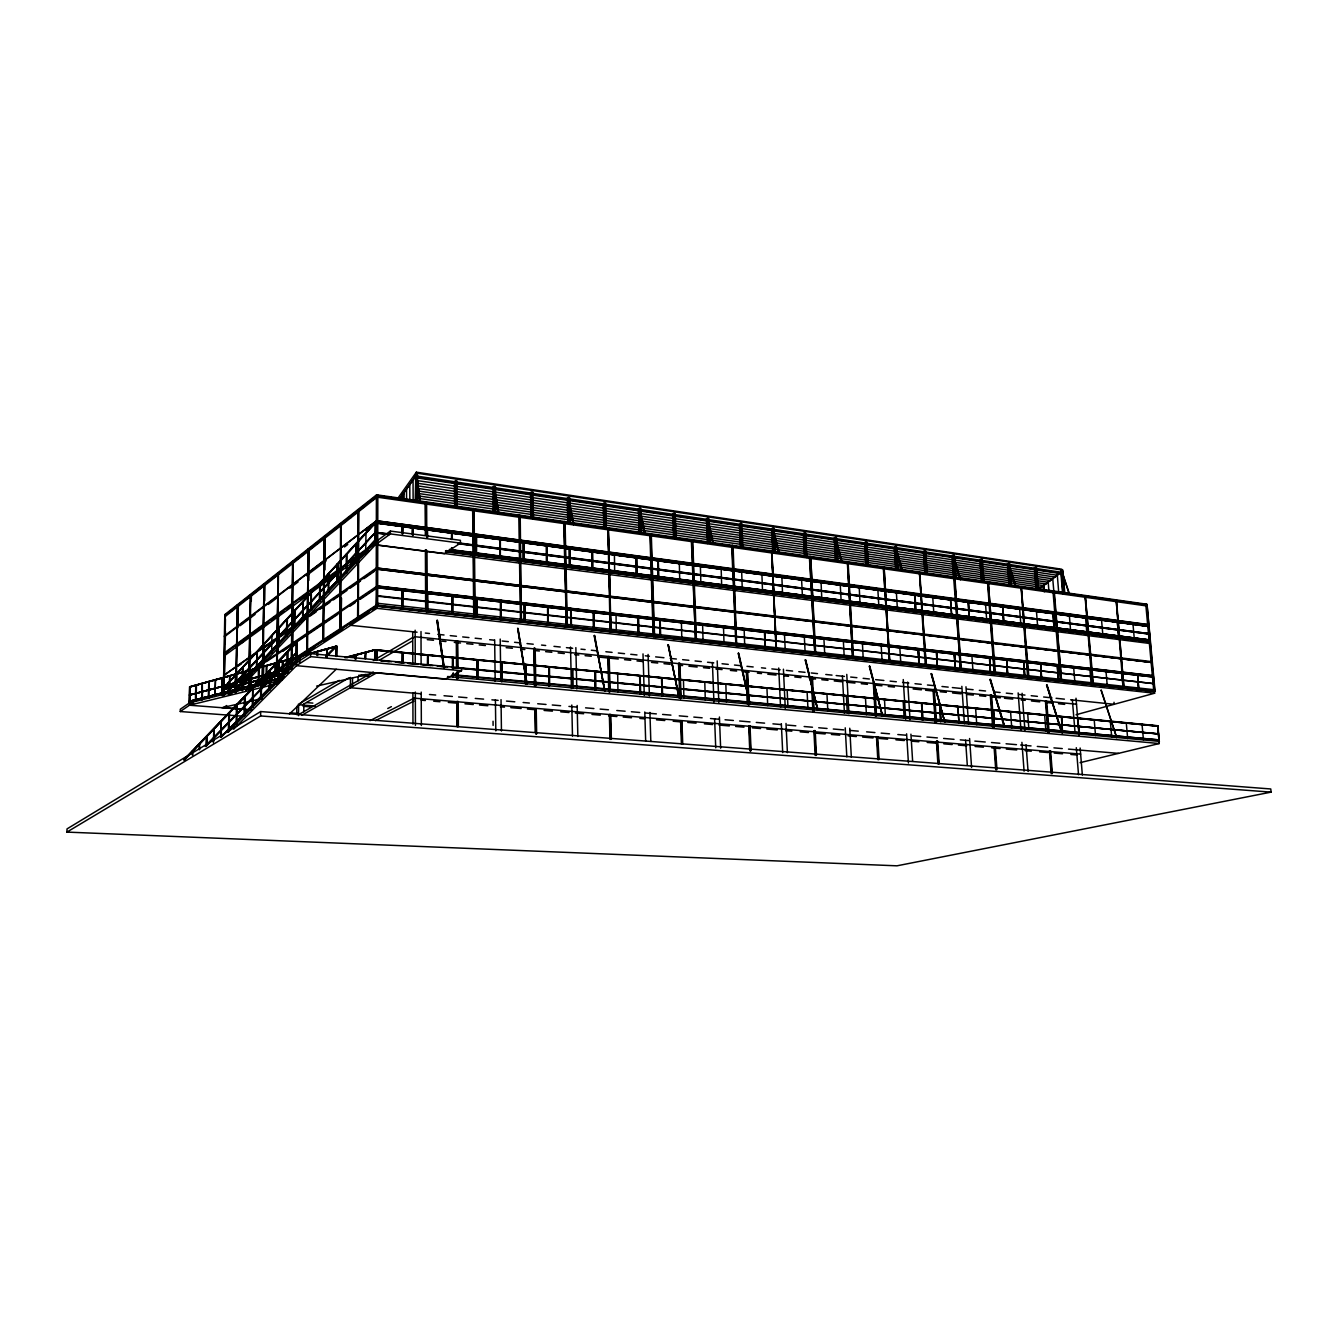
<?xml version="1.0" encoding="UTF-8"?>
<svg xmlns="http://www.w3.org/2000/svg" width="1338" height="1338" viewBox="0 0 1338 1338"><rect width="100%" height="100%" fill="white"/><g stroke="black" fill="none" stroke-linecap="round" stroke-linejoin="round"><path stroke-width="1.5" d="M390.378 531.069L375.309 542.091L375.309 544.884L390.378 533.912L390.378 531.069L460.406 540.318L460.439 543.111L444.383 553.698L375.309 544.884L237.528 691.127M365.374 658.614L365.625 652.61L365.608 658.48M365.692 552.644L365.976 533.494M374.657 660.035L374.924 650L374.908 659.902M374.891 542.141L375.075 522.623L222.041 689.655L288.857 672.629M375.276 660.102L375.526 650.067L375.51 659.952M375.493 540.301L375.761 522.857M1146.683 604.207L376.597 494.826L376.597 495.863L1146.766 605.027L1146.633 604.157L1145.796 604.625L1153.791 691.194L1154.778 691.11L376.195 605.763L376.396 495.512L1146.198 604.993L376.931 495.98L377.818 495.344L377.651 605.612L376.747 606.231L377.266 494.859L377.082 606.014L1154.694 691.412M376.413 658.229L376.948 649.95L1157.771 725.748L1159.243 743.527L1080.05 762.66M250.808 594.942L249.269 688.836L376.396 606.164L377.048 585.877L1153.139 675.64L1154.142 691.512L1155.029 691.077L1147.034 604.525L1154.61 693.218L1076.07 714.743M376.463 569.068L376.463 567.998L1152.068 662.527L376.463 569.068L310.215 615.196M376.513 542.776L376.513 541.723M376.614 540.435L377.165 522.807L1148.573 626.134L1149.543 641.822L445.822 551.708M225.219 636.905L224.366 636.821L376.547 520.817L1148.656 625.465L924.826 595.494M376.731 660.487L376.664 650.168L1157.989 725.965L1159.059 741.486M376.43 650.318L1157.805 726.166L376.948 649.95M255.441 686.929L376.915 608.338L377.099 495.428M377.015 660.253L376.747 650.603M377.433 606.265L377.433 605.211M377.467 587.683L377.467 586.629M377.5 569.185L377.5 568.132M377.567 521.987L377.567 520.95M377.617 496.013L377.617 494.976L224.784 615.48L225.654 615.564M352.479 686.678L352.53 678.333M355.122 659.032L355.373 655.035L355.356 658.898M355.54 562.746L355.841 543.813L356.36 562.662M355.757 562.596L355.841 543.813M355.724 659.099L355.958 655.102L355.958 658.965M356.125 562.83L356.426 543.88M358.684 617.922L357.664 617.822L358.099 509.945L359.487 509.778M357.664 617.822L358.467 509.644M358.032 680.908L358.049 676.744M358.367 617.755L358.785 509.862M364.772 658.564L365.625 652.61M341.524 598.136L340.956 629.445L339.969 629.345L340.605 523.727L341.959 523.559L340.605 523.727M339.969 629.345L340.973 523.426M340.655 629.261L341.29 523.643M346.208 572.697L346.308 554.116M350.372 685.123L350.355 687.732L421.136 693.786M350.673 622.755L350.656 625.331L417.055 632.205M350.957 563.85L350.974 561.324M351.175 517.522L351.192 515.849M350.405 685.775L350.456 677.446M324.95 569.854L325.218 536.755L324.248 536.622L323.043 640.35L324.03 640.434M326.974 656.975L327.258 648.93L327.208 656.824M328.161 591.914L328.295 573.718M328.73 591.981L329.081 573.634M335.855 656.389L336.156 646.237L336.089 656.239M336.49 656.44L336.775 646.304L336.708 656.306M337.076 582.415L337.41 563.867L337.878 582.331M337.293 582.264L337.41 563.867M337.661 582.482L337.996 563.95M233.665 729.21L296.451 665.672L310.583 656.64L310.617 653.63L1158.524 733.876L451.759 667.394M310.918 610.295L311.286 592.299L311.486 610.345M317.139 655.469L317.39 651.439L317.357 655.336M317.742 655.536L317.173 651.573M319.447 601.214L319.799 583.034L320.217 601.13M319.648 601.063L319.799 583.034M320.016 601.264L320.367 583.1M323.043 640.35L324.248 536.622M323.712 640.283L324.565 536.822M324.298 607.352L324.348 601.147M297.153 642.457L296.919 662.678L296.434 642.207L183.942 759.583M296.735 714.609L296.835 706.33M298.508 715.646L298.625 705.277M299.277 662.21L299.545 656.356L299.879 662.26M302.572 619.176L302.957 601.364L302.773 619.042M303.776 711.9L303.86 703.621M307.84 650.97L306.87 650.87L308.242 549.249L309.195 549.366L308.877 580.408M306.87 650.87L308.242 549.249M307.523 650.803L308.543 549.45M282.753 677.73L283.171 661.106L282.954 677.613M286.432 636.37L286.834 618.909M286.984 636.42L287.386 618.976M286.867 672.111L287.336 651.974L287.72 672.027L286.867 672.111L287.72 672.027M287.503 672.161L287.971 652.041M290.63 669.301L290.764 658.865M290.831 669.184L290.965 658.731M291.232 669.368L292.57 561.609L293.842 561.458L292.57 561.609M291.433 669.234L292.888 561.358M292.019 660.888L292.336 633.978M292.386 629.847L293.206 561.542M292.821 646.338L293.323 604.943M294.427 627.856L294.812 610.228L294.611 627.723M296.066 662.762L296.518 642.407L296.066 662.762L296.919 662.678M310.617 653.63L296.501 662.728L296.451 665.672L445.219 679.119L461.526 670.723L461.51 667.846M269.975 690.04L270.259 670.489M269.64 670.438L269.139 690.124M270.544 682.664L270.794 676.827L271.263 682.597M271.698 652.777L271.932 635.767M271.079 682.715L271.346 676.877M274.725 681.711L274.992 663.364M276.531 670.622L278.187 572.948L276.531 670.622L277.769 670.505L276.832 670.422M277.15 670.555L278.488 573.132M278.036 651.84L278.572 612.453M278.839 682.648L279.006 661.373L277.903 681.226L278.371 661.307L278.287 682.597M278.622 644.699L279.04 627.405L279.174 644.749M282.151 679.754L282.586 661.056L282.335 679.62M255.859 686.327L256.127 680.624L256.562 686.26M256.026 686.21L256.127 680.624M256.311 668.515L257.113 651.89M256.394 686.377L256.662 680.657M256.679 668.682L256.946 652.007M258.167 685.725L258.451 667.796M258.92 685.658L259.204 667.729M260.592 698.804L260.893 679.47M66.9 832.102L260.626 715.947L260.693 711.565L1270.765 788.968L1271.1 792.129L896.962 865.82L66.9 832.102L67.017 828.908L260.693 711.565M261.211 698.854L261.713 679.386M263.502 679.771L262.281 679.888L264.071 584.087L264.974 584.188L264.723 600.812M264.071 584.087L262.281 679.888M262.9 679.821L263.252 656.975M263.435 644.515L264.372 584.254M263.084 686.411L263.921 678.784L263.803 686.344M263.486 660.821L263.921 643.862L264.188 660.755M263.268 686.294L263.385 678.751M263.536 677.697L263.921 643.862M263.619 686.444L263.737 678.901M264.021 660.872L264.456 643.913M265.961 683.785L266.245 665.638M266.546 683.835L266.998 665.571M241.793 690.508L242.078 684.236L241.961 690.408M242.596 683.735L242.897 667.361M242.546 642.575L242.579 640.367M243.265 602.317L243.299 600.862M242.312 690.559L242.395 686.444M242.479 690.441L242.563 686.327M243.098 689.471L243.583 671.843L243.65 689.522M244.101 715.562L244.436 696.646M248.617 688.786L250.507 594.774L251.393 594.875L251.293 601.13M248.751 688.786L250.507 594.774M248.918 688.685L249.386 682.597M249.119 676.175L249.771 659.818M250.306 659.483L250.44 651.154M250.541 687.615L250.842 669.903M251.109 687.665L251.577 669.836M252.246 707.284L252.765 688.033L252.865 707.334M228.33 694.338L228.714 682.163L228.48 694.238M229.116 731.501L229.484 712.97M228.564 682.28L228.999 694.271L229.751 675.857L229.417 693M228.882 712.92L228.346 731.585M234.986 692.198L235.839 674.971M235.154 692.097L235.471 674.82M235.555 693.251L237.478 605.06L238.348 605.144L237.93 627.656M235.823 693.067L237.478 605.06M236.124 693.184L237.779 605.211M236.859 673.9L236.542 691.228L235.17 691.044M236.124 723.657L236.475 704.925M213.378 742.841L213.846 728.608L213.996 740.851M214.933 696.496L215.451 679.604L215.1 696.379M220.77 737.271L221.288 720.848L220.954 737.171M221.824 695.459L222.259 677.73L222.325 695.509M221.974 695.359L222.091 689.388L222.476 695.409M221.372 737.305L221.105 720.965M223.279 695.576L224.801 614.627L376.597 494.826M223.429 695.476L223.663 689.404M223.781 695.626L225.336 615.363M223.948 695.526L224.132 685.089M224.985 643.729L225.453 619.343M224.55 676.677L225.018 654.081L228.229 651.623M225.219 643.795L225.47 631.469M199.161 749.631L199.462 743.61L199.73 749.681M201.77 699.774L202.306 683.25L202.456 699.707M206.186 746.286L206.587 736.184L206.989 744.212M206.37 746.169L206.587 736.184M206.805 744.313L207.156 736.218M208.293 698.152L208.812 681.443L208.979 698.085M193.558 703.186L189.16 702.902L189.695 686.729L189.678 702.952L190.13 686.595L336.641 646.103L326.305 656.807L327.258 648.93M189.695 686.729L189.444 705.226L180.262 711.532L180.312 709.224L189.494 702.885L281.95 679.855M192.254 754.883L192.505 750.869L192.823 754.916M195.398 701.363L195.783 685.106M344.702 657.577L374.857 649.8L346.325 657.66M347.194 657.644L375.376 649.85L345.204 657.627M336.106 646.589L189.645 687.013L336.775 646.304M288.406 672.111L222.058 689.655L375.593 522.706L222.493 689.689L288.891 672.144M290.346 668.749L189.461 695.041L291.868 667.645M284.258 677.095L189.31 701.329L283.756 677.045M189.896 695.074L292.37 667.695M419.647 500.512L416.235 475.458L419.814 500.278M420.032 500.563L416.62 475.508L420.199 500.345M1063.71 593.771L1061.703 569.202L416.352 472.18L398.523 497.351M413.057 479.974L416.352 475.107L400.112 498.104L413.057 479.974L413.124 500.78M402.604 498.087L402.604 493.973L404.043 493.555L404.043 499.726M404.043 493.555L402.604 493.973M518.023 628.392L526.854 683.634M594.156 635.634L604.776 690.743M604.592 690.943L594.691 635.466M223.295 695.66L375.577 532.273L226.59 693.067M223.747 695.693L375.577 532.273M230.27 694.322L375.56 539.783L233.565 691.763M230.721 694.372L375.56 539.783M234.719 691.779L375.309 542.091M183.942 760.034L296.434 642.207M184.41 759.599L296.986 642.273L184.427 760.068M205.383 745.968L296.869 652.359L205.885 746.47M205.383 746.437L296.869 652.359M221.807 736.084L296.785 660.27L226.707 732.137M221.824 736.569L296.785 660.27M227.878 732.421L296.501 662.728M668.03 644.765L679.102 697.533M678.901 697.717L668.381 644.799M325.753 656.239L336.072 646.053M325.77 656.757L336.607 646.103L189.645 687.013M289.443 713.974L336.206 669.268M738.208 653.362L749.865 704.189L738.392 653.178M805.175 659.969L817.903 710.194M817.702 710.378L805.693 659.818M869.282 666.291L882.595 716.298L869.784 666.14M1062.155 571.928L1069.33 593.62M1059.596 573.45L1061.904 571.594L1039.191 588.887L1059.596 573.45L416.77 477.867M931.097 673.767L944.762 721.968L931.599 673.616M238.348 605.144L237.194 605.278M251.393 594.875L250.223 595.009M264.974 584.188L263.77 584.321M278.806 573.3L277.869 573.199M309.195 549.366L307.907 549.517M325.218 536.755L323.896 536.906M228.932 612.988L232.193 610.429M246.894 598.855L250.173 596.28M253.434 593.704L264.874 584.706M273.036 578.284L276.314 575.708M291.015 564.151L294.276 561.575M297.554 559L307.355 551.289M310.617 548.714L313.895 546.155M317.156 543.579L320.434 541.004M335.136 529.43L338.397 526.871M341.675 524.295L346.575 520.432M354.737 514.009L358.015 511.434M361.277 508.875L364.538 506.299M372.717 499.877L375.978 497.301M225.202 616.517L377.099 497.151L1146.549 605.93M1064.379 593.871L1062.656 570.088L416.938 473.184L415.75 474.104L415.917 501.332M415.198 501.884L415.834 474.689L417.59 474.957L417.69 501.583M417.088 475.023L415.616 475.207L415.633 481.346M990.003 679.52L1004.855 727.253L990.488 679.386M376.547 520.817L224.383 635.968L225.236 636.052M224.918 636.002L224.901 636.721M377.232 520.85L1148.522 624.595M376.898 521.971L1148.021 624.762M240.138 625.666L255.04 614.426M268.286 604.442L276.565 598.186M289.811 588.202L298.09 581.946M306.369 575.708L326.238 560.722M344.451 546.974L347.763 544.482M365.976 530.734L375.911 523.242M224.7 638.126L224.55 653.881M377.483 523.091L1148.79 626.351L1150.178 641.906L446.173 551.473M347.111 554.032L347.01 572.614M425.735 502.904L426.621 502.268L426.772 537.157M1046.517 685.039L1062.021 732.471L1047.002 684.905M1043.372 589.857L1043.64 585.358L1044.811 591.58M1044.326 585.459L1043.055 585.793M374.841 542.944L224.031 653.128L224.901 653.212M373.151 545.218L224.015 653.981L224.884 654.065M236.625 645.518L248.366 636.972M251.728 634.53L268.503 622.304M271.848 619.862L276.882 616.199M280.244 613.757L283.589 611.315M286.951 608.874L291.985 605.211M300.364 599.09L307.088 594.206M318.829 585.659L327.208 579.555M330.57 577.113L337.276 572.212M350.707 562.445L362.447 553.899M224.416 655.754L368.87 550.838M412.857 533.728L413.074 527.858L413.091 535.451M196.452 685.056L196.084 701.296M1116.661 737.472L1101.274 690.191M426.855 529.915L427.14 537.307M427.441 529.982L427.725 537.374M306.82 616.601L223.58 675.539L305.114 618.758M311.921 613.038L376.463 567.998M224.132 674.703L224.115 675.439M377.149 568.031L1151.951 661.658M376.814 569.152L1152.018 662.343L1151.382 661.624M238.047 666.157L241.459 663.799M265.259 647.241L272.066 642.508M277.167 638.962L285.663 633.041M295.865 625.95L299.277 623.592M309.479 616.484L316.27 611.75M319.682 609.392L329.884 602.301M333.279 599.926L346.893 590.476M350.288 588.101L360.491 581.01M363.886 578.652L374.105 571.543M473.184 509.627L474.053 508.992L475.174 616.333L474.271 616.935L473.167 508.791M249.102 672.412L223.279 689.823L224.165 689.906M252.531 670.087L376.43 586.512L426.488 592.249M259.405 666.357L223.262 690.692L224.148 690.776M266.295 661.725L376.43 587.566L426.488 593.119L426.404 549.751M376.781 587.65L1152.838 676.995L1152.821 675.723M229.316 687.297L232.762 684.972M237.93 681.51L248.266 674.553M253.434 671.074L256.879 668.766M282.719 651.389L337.845 614.326M349.904 606.214L355.072 602.736M360.24 599.273L375.744 588.837M241.91 683.802L242.73 667.461M377.032 595.611L1153.874 683.668L377.032 596.129M377.032 603.221L1154.125 689.722M245.64 690.274L376.396 605.094L1154.677 690.759L376.597 605.495M376.195 605.763L377.099 605.127M249.203 688.736L376.915 605.679M258.752 683.317L262.231 681.042M269.222 676.51L272.718 674.252M297.153 658.396L314.597 647.057M323.328 641.387L342.528 628.927M349.519 624.394L368.703 611.934M372.198 609.676L375.694 607.402M226.674 705.544L223.362 707.685L250.39 709.759M519.311 516.167L520.198 515.548L521.435 621.718M245.222 696.563L244.887 715.496M237.261 704.858L236.91 723.59M427.14 592.098L427.223 611.299M326.589 655.67L326.99 655.871M427.725 592.165L428.06 611.215M564.201 522.522L565.071 521.92L567.329 626.468L566.442 627.054L564.184 521.703M474.455 597.785L430.117 592.918M565.121 546.941L693.134 564.134M298.173 704.424L339.317 680.39M373.302 660.52L412.639 637.54M412.74 638.159L415.165 636.754L1076.505 704.223M302.522 704.775L349.235 677.664M379.775 659.935L412.121 641.153M607.87 527.992L610.145 631.452L611.031 630.884M608.272 528.393L611.048 631.553M298.207 714.843L373.285 672.061M474.639 615.865L473.752 616.467L472.649 509.159L473.535 508.54L474.639 616.734M301.786 715.261L376.814 672.746L1159.243 743.527M521.084 603.17L476.111 598.237M428.009 655.319L428.043 665.07M650.402 534.748L651.288 534.146L654.566 636.052L653.663 636.62L650.385 533.946M614.426 555.002L614.677 572.697M709.809 543.245L708.839 518.525L707.384 518.308L706.481 518.793L707.451 543.512M521.368 621.016L520.482 621.601L518.809 515.699L519.679 515.097L520.934 621.367M691.83 540.602L692.699 540.034L696.446 640.668L695.559 641.22L691.796 539.816M566.442 608.405L522.757 603.622M387.736 708.521L391.398 706.631M370.024 720.647L414.613 697.867M412.907 699.473L415.349 698.235L1080.636 754.114M679.336 563.699L679.754 581.06M375.426 720.647L414.011 701.079M566.409 626.368L563.699 522.071L564.569 521.469L566.844 626.853M732.17 546.322L733.057 545.753L736.703 645.368M700.393 566.509L700.878 583.769M616.032 613.925L616.3 631.904M721.182 569.302L721.7 586.429M771.574 551.223L776.174 649.432M771.842 551.591L776.441 649.733L771.708 551.407M771.508 551.908L771.909 550.922L776.057 649.281M741.687 572.045L742.256 589.071M761.924 574.755L762.543 591.68M772.544 574.286L694.723 564.619M809.841 557.327L810.259 556.374L809.39 556.926L814.926 653.68M681.393 621.484L681.811 639.112M654.065 635.617L653.178 636.186L649.917 534.297L650.803 533.711L654.098 636.436M781.894 577.414L782.563 594.239M695.325 623.291L570.055 609.074M702.584 623.926L703.069 641.454M801.613 580.056L802.466 596.982M773.431 592.901L773.464 593.687M847.322 561.977L852.707 657.844M847.222 562.629L848.091 562.094L853.477 657.928L852.607 658.463L847.64 561.676L853.075 658.279M810.979 579.454L774.602 575.323M821.08 582.666L821.816 599.29M723.49 626.335L724.025 643.745M617.688 673.7L617.955 691.98M695.593 640.567L691.345 540.184L692.214 539.599L695.994 641.036M840.281 585.241L841.201 601.949M811.932 597.852L811.965 598.621M884 567.496L889.737 662.176M744.129 628.726L744.714 646.02M774.518 616.3L774.551 617.086M859.247 587.767L860.083 604.191M736.753 644.715L735.883 645.267L731.702 545.904L732.572 545.335L736.352 645.702L732.137 545.553M775.321 633.543L775.739 632.573L696.931 623.709M813.119 620.966L813.153 621.735M683.467 680.089L683.902 698.001M878.865 606.599L877.879 590.091M954.462 576.845L960.416 670.288L961.286 669.786L954.88 577.247L954.027 577.765M813.956 637.206L813.989 637.992M920.728 594.942L921.146 594.005L920.728 594.942L834.695 583.385M704.792 682.146L705.293 699.941M785.255 650.485L784.436 633.225M823.857 637.774L824.76 654.817M897.397 608.974L896.376 592.567M932.77 597.618L933.857 613.824M805.142 652.66L804.272 635.517M988.213 582.281L995.505 673.549L994.218 673.65L987.528 582.181L988.381 581.662L994.636 674.051L987.896 581.863M725.848 684.186L726.383 701.881M843.308 640.183L844.245 657.125M921.832 611.951L445.805 550.855M862.391 642.391L863.227 659.049M746.604 686.21L747.189 703.771M1060.95 570.724L1062.656 570.088M1021.329 586.981L1028.922 677.212L1027.634 677.329L1021.028 586.562M1061.92 571.761L1062.991 571.493L1064.831 593.821M985.571 604.676L986.725 620.615M899.721 646.538L900.842 663.347M882.11 661.123L881.106 644.398M889.385 661.741L883.649 567.061M889.553 661.892L883.264 567.396L884.117 566.86L889.619 660.119M767.728 705.644L766.925 688.033M1036.465 611.483L1037.703 627.154M1085.302 596.046L1093.43 684.303L1092.159 684.42L1085.001 595.644M1020.861 624.829L1019.656 609.074M787.998 707.501L787.145 689.99M826.951 694.004L827.854 711.281M846.385 695.877L847.322 713.054M807.985 709.324L807.115 691.93M1085.586 618.056L1086.857 633.292M1146.198 604.993L1147.034 604.525M1070.651 631.218L1069.38 615.714M960.567 669.702L951.987 555.454M1117.364 622.153L1118.702 637.373M1117.364 622.304L1118.719 637.54M884.502 699.573L885.405 716.382M972.977 671.124L971.84 654.884M1102.88 635.349L1101.542 620.029M903.2 701.396L904.137 718.105M866.422 714.659L865.452 697.583M457.663 543.111L1149.258 633.66L390.378 533.912M457.663 543.629L1149.292 634.061L457.88 543.479M1134.356 639.38L1132.985 624.244M449.417 549.885L1149.844 639.965L449.635 549.751M923.872 612.219L1150.044 641.036L446.173 550.604M1089.851 668.515L1091.172 684.119M1060.281 680.908L1060.633 680.574M1105.907 670.371L1107.279 686.026M1074.882 682.33L1073.594 666.642M1010.575 711.799L1011.745 727.922M976.773 724.728L975.603 708.27M1152.771 676.309L376.53 586.261M1123.167 687.632L1121.428 672.312L1123.535 687.665M1044.644 715.111L1045.915 731.167M1028.905 729.478L1027.668 713.321M1077.508 718.289L1079.197 734.194L1077.859 718.188M1094.216 719.911L1095.538 735.566M1110.356 721.466L1111.711 737.171M189.461 695.041L291.835 668.18M1126.278 722.888L1127.683 738.626M222.041 689.655L288.389 672.596M1142.05 724.544L1143.455 739.947M1157.771 725.748L1159.059 741.369M189.31 701.329L283.723 677.563M277.903 683.551L189.444 705.226L251.828 710.01M221.907 707.718L262.198 698.52M316.621 686.11L375.058 672.78M260.626 715.947L1271.1 792.129M180.262 711.532L243.951 716.298M289.894 712.803L298.207 713.438M303.09 706.297L311.419 706.949M306.619 702.601L312.875 703.102M298.642 704.741L315.266 706.063M421.236 700.175L425.4 700.527M433.713 701.212L439.968 701.731M448.297 702.433L456.626 703.136M464.955 703.821L473.284 704.524M479.522 705.042L487.852 705.745M500.345 706.782L504.51 707.133M510.765 707.651L521.168 708.521M527.423 709.056L535.752 709.742M544.081 710.445L552.41 711.13M560.739 711.833L569.051 712.535M575.307 713.054L583.636 713.739M591.965 714.442L600.294 715.144M608.623 715.83L616.952 716.532M623.19 717.051L631.519 717.753M639.848 718.439L644.013 718.79M656.506 719.844L664.835 720.53M673.165 721.232L681.494 721.935M687.749 722.453L696.061 723.139M704.39 723.841L712.719 724.544M718.974 725.062L729.377 725.932M735.632 726.45L743.961 727.153M752.291 727.839L760.62 728.541M766.858 729.059L777.278 729.929M785.607 730.632L791.845 731.15M800.174 731.853L808.503 732.538M814.758 733.073L825.161 733.943M831.4 734.462L839.729 735.147M848.058 735.85L856.387 736.552M862.642 737.071L873.045 737.94M879.3 738.459L887.629 739.161M895.958 739.847L904.287 740.55M912.616 741.252L918.855 741.77M927.184 742.456L935.513 743.159M943.842 743.861L952.171 744.547M958.409 745.082L966.738 745.768M975.068 746.47L983.397 747.156M991.726 747.858L1000.055 748.561M1006.31 749.079L1016.713 749.949M1025.042 750.651L1031.297 751.17M1039.626 751.856L1047.955 752.558M1054.193 753.077L1062.523 753.779M1070.852 754.465L1077.107 755M429.465 694.506L435.703 695.024M444.032 695.743L452.361 696.462M458.6 696.981L466.929 697.7M475.258 698.419L483.587 699.122M491.899 699.841L498.154 700.376M506.483 701.079L514.796 701.798M523.125 702.5L529.38 703.035M537.709 703.755L546.021 704.457M552.276 704.992L560.605 705.711M568.934 706.414L577.247 707.133M585.576 707.835L593.905 708.555M600.143 709.09L608.472 709.792M616.801 710.511L625.13 711.214M631.369 711.749L639.698 712.468M645.953 713.003L656.356 713.89M662.594 714.425L670.923 715.128M679.252 715.847L687.581 716.566M693.82 717.084L702.149 717.804M710.478 718.523L718.807 719.225M725.045 719.76L733.375 720.48M739.613 720.998L750.033 721.901M756.271 722.436L764.6 723.139M772.929 723.858L781.258 724.56M787.497 725.096L795.826 725.815M804.155 726.517L812.484 727.236M818.722 727.772L827.051 728.474M833.29 729.009L843.709 729.896M849.948 730.431L858.277 731.15M866.606 731.853L874.918 732.572M881.173 733.107L889.502 733.809M897.831 734.529L906.144 735.231M912.399 735.766L920.728 736.485M926.966 737.021L937.369 737.907M943.625 738.442L954.027 739.329M960.266 739.864L968.595 740.566M974.85 741.101L985.253 742.005M991.491 742.523L999.821 743.242M1006.076 743.777L1016.479 744.664M1020.643 745.015L1031.046 745.918M1037.301 746.437L1047.704 747.34M1053.943 747.875L1062.272 748.578M1068.51 749.113L1118.484 753.378M365.023 674.402L369.188 674.77M361.009 675.004L365.174 675.389M358.768 675.238L369.154 676.175M453.666 674.753L1159.076 739.914L451.592 675.088M292.654 660.838L291.383 660.955L292.32 661.039M447.544 676.51L1159.427 741.403M882.595 716.298L869.483 666.107M944.762 721.968L931.315 673.583M1004.353 727.404L990.204 679.353M1061.536 732.622L1046.734 684.872M381.096 660.755L391.482 661.725M395.647 662.126L403.959 662.895M408.107 663.297L418.51 664.267M422.657 664.668L433.06 665.638M437.208 666.023L447.611 667.01M380.878 660.872L389.191 661.658M395.429 662.243L403.742 663.012M407.906 663.414L418.292 664.384M422.457 664.785L430.769 665.555M439.081 666.341L445.32 666.926M451.542 667.511L1158.206 733.943M310.583 656.64L461.526 670.723M307.205 650.653L308.175 650.753M323.395 640.116L324.381 640.216M340.337 629.094L341.341 629.195M427.274 639.648L433.495 640.266M441.808 641.119L445.955 641.538M454.268 642.374L460.489 643.009M466.711 643.645L472.95 644.28M479.171 644.916L485.41 645.552M506.165 647.659L512.404 648.278M520.699 649.131L524.847 649.549M535.233 650.603L539.381 651.021M545.62 651.656L551.841 652.292M558.08 652.927L564.302 653.563M574.688 654.616L578.836 655.035M585.074 655.67L591.296 656.289M599.608 657.142L618.29 659.032M624.511 659.667L630.75 660.303M636.972 660.939L643.21 661.574M651.506 662.41L657.744 663.046M663.966 663.681L670.187 664.317M678.5 665.153L682.648 665.571M688.886 666.207L697.182 667.043M703.42 667.679L709.642 668.314M715.88 668.95L722.102 669.585M730.414 670.422L736.636 671.057M742.874 671.693L749.096 672.328M757.408 673.165L761.556 673.583M767.778 674.218L776.09 675.054M784.386 675.907L788.55 676.326M794.772 676.961L801.01 677.597M809.306 678.433L815.544 679.068M821.766 679.704L827.988 680.34M834.226 680.958L842.522 681.811M846.686 682.229L854.982 683.066M861.22 683.701L867.442 684.337M873.681 684.972L881.976 685.809M888.215 686.444L894.436 687.08M913.118 688.97L921.43 689.823M925.578 690.241L933.891 691.094M940.112 691.713L946.351 692.348M952.572 692.984L960.885 693.82M967.106 694.455L973.328 695.091M979.567 695.727L985.788 696.362M992.027 696.981L1000.322 697.834M1004.487 698.252L1012.782 699.105M1021.095 699.941L1025.243 700.359M1031.464 700.995L1039.777 701.831M1045.998 702.467L1052.237 703.102M1058.458 703.738L1064.697 704.373M425.35 633.058L429.498 633.493M437.794 634.346L444.032 634.981M450.254 635.634L456.475 636.269M462.697 636.921L468.919 637.557M475.141 638.209L481.379 638.845M489.675 639.715L493.822 640.133M502.118 641.002L508.34 641.638M514.561 642.29L520.8 642.926M527.021 643.578L533.243 644.214M541.539 645.067L545.687 645.501M553.982 646.354L560.221 647.007M566.442 647.642L572.664 648.294M580.96 649.147L585.107 649.582M591.329 650.218L597.568 650.87M605.863 651.723L612.085 652.375M618.307 653.011L624.528 653.663M630.75 654.299L636.988 654.951M645.284 655.804L649.432 656.239M655.653 656.874L663.949 657.727M670.187 658.38L676.409 659.015M682.631 659.667L688.853 660.303M695.074 660.955L701.296 661.591M707.534 662.243L713.756 662.879M722.052 663.748L728.273 664.384M734.495 665.036L740.717 665.672M746.955 666.324L753.177 666.96M761.473 667.813L765.62 668.247M771.842 668.9L780.138 669.753M786.376 670.388L792.598 671.04M798.819 671.676L805.041 672.328M811.263 672.964L817.485 673.616M825.797 674.469L832.019 675.121M836.166 675.539L844.462 676.409M850.684 677.045L856.905 677.697M863.144 678.333L869.365 678.985M875.587 679.62L883.883 680.473M890.105 681.126L896.326 681.761M902.565 682.413L908.786 683.049M915.008 683.701L921.23 684.337M927.451 684.989L933.673 685.625M941.985 686.494L948.207 687.13M952.355 687.565L960.651 688.418M966.872 689.07L973.111 689.706M979.332 690.358L985.554 690.993M993.85 691.846L1000.071 692.499M1006.293 693.134L1012.532 693.786M1018.753 694.422L1024.975 695.074M1031.197 695.71L1037.418 696.362M1043.64 696.998L1051.952 697.867M1056.1 698.285L1064.396 699.155M1070.617 699.791L1114.186 704.306L1114.019 702.266M224.801 614.627L225.67 614.711M225.804 615.028L224.667 615.146L225.537 615.246M358.049 617.571L359.069 617.671M376.915 608.338L1154.61 693.218M376.396 606.164L1154.761 691.579L1153.373 675.857L376.764 586.094M777.328 632.991L1153.339 676.208M428.127 593.57L1153.423 677.028M377.015 544.934L1150.011 643.511M449.417 549.383L1149.543 640.049M445.403 551.089L1149.827 641.454M389.559 534.013L376.948 532.524L389.358 534.163M389.559 534.531L376.948 533.059L387.284 534.414M376.547 521.853L562.679 546.891M814.959 580.742L830.747 582.866M376.881 523.007L1148.79 626.351M376.647 523.191L1148.606 626.535M358.099 509.945L359.102 510.079M416.168 498.004L1041.432 587.265M376.396 495.512L1146.415 604.726M416.854 490.795L1048.206 582.264L1048.858 590.393M417.339 493.337L1045.948 583.953M417.774 495.829L1043.69 585.626M415.984 485.61L1052.755 578.819L1061.552 680.808L1054.294 591.346L1053.023 591.48L1060.114 678.834M418.493 488.521L1050.481 580.558M417.188 480.576L1057.321 575.256L1058.676 591.931M417.607 483.269L1055.03 577.046M1062.991 571.493L1062.539 571.543M415.115 475.258L416.871 475.525M1061.904 571.895L1069.112 593.788M1101.023 690.157L1116.695 737.656M1008.819 563.967L1015.709 585.776M1008.551 563.934L1015.492 585.96M1008.35 564.118L1015.241 585.91M960.567 579.622L953.375 555.688L953.66 561.793M953.108 555.638L960.283 579.588M952.907 555.839L959.48 577.782M902.548 571.175L895.707 547.075L896.109 555.186M895.423 547.025L902.347 571.359M895.239 547.225L902.063 571.326M842.07 562.111L835.681 538.11L835.949 544.298M835.397 538.06L841.786 562.077L835.196 538.261M773.147 528.761L779.151 552.962M772.829 528.727L778.967 553.163M805.376 659.785L818.02 710.411M773.147 530.935L778.649 553.112M707.936 519.027L713.338 543.629M738.727 653.212L750.2 704.223M707.618 518.977L713.204 543.379M707.902 521.218L713.02 543.579M639.865 508.858L644.983 533.21M640.116 511.099L644.799 533.41M668.197 645L679.252 697.75M639.531 508.808L644.464 533.377M568.784 498.238L573.417 522.824M568.433 498.188L573.45 524.814M594.34 635.433L604.96 690.977M568.65 500.462L572.898 522.991M494.441 487.132L498.873 513.742M494.274 487.366L498.723 513.976M517.839 628.609L527.072 683.869M494.073 487.082L498.355 513.926M517.639 628.358L526.687 683.835M437.442 620.347L444.3 667.93M437.292 620.564L443.831 666.073M437.058 620.297L443.898 667.896M436.89 620.514L443.43 666.04M1137.484 674.018L1138.889 689.505M1116.477 600.545L1123.97 687.916L1116.176 600.143L1121.88 671.559M1121.796 672.211L1123.335 687.832M1085.252 595.745L1092.812 684.487M1076.003 698.219L1079.097 735.582M1080.134 748.026L1082.358 775.02M1072.357 699.891L1075.1 733.157M1076.304 747.708L1078.528 774.719M1061.251 571.661L1063.091 593.988M1060.8 571.711L1062.64 594.039M1052.989 613.523L1054.294 629.278M1057.137 664.735L1058.442 680.657M1061.335 716.583L1062.656 732.689M1043.64 585.358L1044.175 591.731M1038.372 590.075L1036.582 567.546L1035.411 567.362L1037.201 589.907M1046.667 701.196L1049.126 732.187M1050.598 750.785L1052.404 773.515M1046.015 701.129L1048.54 732.338M1049.945 750.735L1051.802 773.648M1045.446 701.296L1047.888 732.287M1049.36 750.869L1051.15 773.598M1034.374 567.764L1036.147 590.292M1040.479 662.812L1041.784 678.834M1021.245 586.663L1028.32 677.396M1023.637 660.872L1024.908 676.978M1022.115 693.285L1024.941 730.331M1026.045 744.748L1028.086 771.508M1011.394 586.261L1009.672 563.515L1008.467 563.331L1010.19 586.094M1018.151 692.883L1020.961 729.979M1021.914 742.339L1024.088 771.19M1007.447 563.733L1009.003 584.405M1002.68 606.8L1003.935 622.822M1006.577 658.898L1007.832 675.105M983.848 581.779L982.226 559.418L981.005 559.234L982.627 581.595M989.317 656.891L990.555 673.198M993.164 709.976L994.418 726.467M991.542 694.823L993.95 728.056M995.321 746.755L996.977 769.601M990.873 694.756L993.381 728.223M994.636 746.704L996.342 769.651M990.304 694.924L992.712 728.156M994.067 746.855L995.723 769.701M979.985 559.635L981.607 581.997M968.11 602.167L969.314 618.373M965.969 686.779L968.561 724.042M969.582 738.526L971.589 767.51M955.8 577.799L954.245 555.22L952.99 555.036L960.901 670.121M954.512 574.102L954.797 578.2M961.838 686.344L964.43 723.657M965.568 740.249L967.29 765.119M950.599 599.993L951.703 616.116L950.515 599.809M955.332 669.335L954.228 652.994L955.265 669.167M936.232 650.77L937.403 667.361M939.811 704.808L940.999 721.6M927.201 573.751L925.695 550.955L924.424 550.771L925.929 573.567M934.292 689.538L936.466 722.537M937.687 741.085L939.176 763.781M925.11 557.595L925.645 565.874M933.74 689.722L935.898 722.704M937.118 741.252L938.607 763.914M933.59 689.471L935.831 722.587M936.968 741.035L938.54 763.814M933.038 689.639L935.195 722.637M936.416 741.185L937.905 763.864M923.437 551.189L924.926 573.969M919.758 572.647L926.231 665.923L919.423 572.212L925.311 665.688M918.186 648.83L919.239 665.371M918.085 648.662L919.139 665.203M907.666 682.096L910.024 719.593M910.927 734.177L912.633 761.255M897.982 569.035L896.577 546.606L895.289 546.406L896.677 568.851M903.25 679.553L905.709 719.208M906.612 733.809L908.418 763.011M894.436 548.881L895.691 569.269M868.211 564.803L866.873 542.158L865.552 541.957L866.89 564.619M874.718 684.772L876.541 715.914M877.745 736.669L879.083 759.516M866.271 548.764L866.756 557.009M873.865 682.631L875.989 716.081M877.009 736.619L878.531 759.666M873.313 682.815L875.253 716.014M876.474 736.77L877.795 759.599M864.582 542.408L865.903 565.037M846.77 674.385L848.944 713.723M849.747 728.223L851.336 757.208M837.822 560.488L836.568 537.625L835.213 537.424L836.467 560.304M842.405 675.991L844.445 713.321M845.231 727.839L846.82 756.873M834.26 537.876L835.514 560.739M815.16 653.981L810.711 556.775L815.712 653.78L814.842 654.315L809.808 556.575M806.881 557.578L805.627 532.992L804.255 532.792L805.409 555.337M812.45 676.911L814.24 712.017M815.193 730.598L816.464 755.368M804.79 535.501L805.208 543.696M811.698 676.827L813.604 712.067M814.424 730.531L815.929 755.535M811.163 677.028L812.952 712.117M813.889 730.699L815.16 755.468M803.302 533.243L804.456 555.772M783.416 669.184L785.306 708.822M786.008 723.44L787.396 752.658M775.12 551.039L774.05 528.276L772.645 528.058L773.816 552.895M773.983 547.342L774.184 551.473M778.716 667.996L780.556 707.2M781.342 723.707L782.697 752.608M771.708 528.527L772.779 551.273M764.333 630.9L765.286 648.445M742.841 547.928L741.787 523.442L740.349 523.242L741.403 547.727M747.658 671.626L749.096 704.925M749.999 725.731L751.086 750.718M747.156 671.827L748.143 694.706M749.497 725.915L750.568 750.869M746.872 671.542L747.992 694.573M748.042 698.603L748.444 704.975M749.213 725.664L750.434 750.769M746.353 671.743L747.34 694.623M748.695 725.848L749.765 750.819M739.529 525.75L740.399 546.138M717.185 660.905L718.841 702.467M719.409 717.017L720.647 748.193M708.504 533.41L708.839 541.656M707.384 518.308L708.354 543.044M712.385 662.494L713.94 702.032M714.592 718.673L715.73 747.825M676.075 538.478L675.188 513.491L673.7 513.257L674.486 536.17M679.905 663.196L681.142 698.453M681.945 721.266L682.731 744.079M675.038 534.782L675.188 538.946M679.403 663.397L680.641 698.637M681.443 721.45L682.246 744.246M679.068 663.113L680.473 698.503M681.109 721.199L682.079 744.129M678.583 663.314L679.737 696.496M680.607 721.366L681.41 744.179M672.813 513.759L673.616 536.655M648.094 654.416L649.398 695.86M649.917 712.418L650.82 741.436M641.554 532.992L640.802 508.34L639.263 508.122L640.032 532.775M640.25 519.111L640.701 533.477M638.41 508.624L639.163 533.26M643.009 653.897L644.28 695.392M644.782 711.983L645.669 741.035M608.071 528.192L610.847 631.385M606.315 528.008L605.646 503.088L604.09 502.854L604.743 527.774M609.175 656.54L610.111 691.696M610.713 714.459L611.366 739.278M608.706 656.757L609.643 691.897M610.245 714.643L610.897 739.446M608.506 656.607L609.442 691.763M610.044 714.509L610.697 739.329M608.305 656.456L609.242 691.629M609.844 714.375L610.496 739.212M607.837 656.674L608.757 691.813M609.359 714.576L610.011 739.379M603.237 503.356L603.906 528.276M575.858 647.609L576.778 688.953M577.163 705.477L577.849 736.502M570.272 522.322L569.72 497.719L568.115 497.468L568.667 522.088M569.302 516.669L569.436 522.824M567.295 497.987L567.83 522.589M570.523 647.057L571.426 688.468M571.794 705.026L572.48 736.084M564.385 521.987L566.626 626.535M533.444 519.161L532.976 492.217L531.337 491.966L531.771 516.853M535.167 648.244L535.819 685.842M536.22 708.822L536.672 733.893M532.206 494.826L532.39 505.179M534.481 648.311L535.367 686.06M535.551 708.889L536.22 734.077M534.247 648.144L534.916 685.758M535.317 708.755L535.752 733.826M533.812 648.361L534.464 685.976M534.865 708.956L535.267 731.919M530.534 492.501L530.969 517.371M500.211 639.062L500.78 680.841M501.031 699.64L501.449 730.983M495.712 511.183L495.394 486.597L493.722 486.346L494.04 510.932M494.608 487.132L494.926 511.701M492.936 486.881L493.254 511.467M494.659 639.848L495.177 681.226M495.411 699.841L495.813 730.866M493.053 721.249L493.103 725.43M473.351 509.076L474.455 616.4M457.144 505.697L456.944 480.844L455.238 480.593L455.422 505.446M457.68 640.902L457.914 668.047M457.947 672.211L457.997 678.483M458.181 701.447L458.382 726.501M457.262 641.136L457.496 668.264M457.529 672.429L457.579 678.701M457.763 701.647L457.964 726.685M456.994 640.969L457.228 668.114M457.262 672.278L457.312 678.55M457.496 701.497L457.696 726.551M456.743 640.802L456.96 667.946M456.994 672.128L457.044 678.399M457.228 701.363L457.429 726.417M456.308 641.036L456.526 668.164M456.559 672.345L456.609 678.6M456.793 701.564L456.994 726.618M454.485 483.219L454.669 505.981M452.294 539.365L452.244 533.109L452.043 539.532M452.361 547.71L452.127 552.042L452.11 547.878M453.281 669.217L453.197 657.594L453.013 667.411M453.314 673.081L453.08 677.078L453.047 673.215M451.709 539.281L451.675 533.026L451.458 539.448M451.776 547.627L451.558 551.975L451.525 547.794M452.696 669.151L452.612 657.543L452.428 667.361M427.708 664.869L427.658 655.118L427.458 665.003M426.839 551.524L427.106 611.048L426.22 611.667L426.12 551.607M426.32 531.286L426.086 501.8L425.2 502.436L425.35 535.267M426.571 611.449L426.571 610.58L425.668 611.198L425.4 549.634M425.735 502.051L426.053 535.183M425.618 502.118L425.768 534.966M425.835 551.39L426.103 610.931M421.002 631.536L421.119 664.953M421.219 692.097L421.353 725.514M416.938 473.184L417.172 501.65M416.352 472.18L416.369 481.262M416.051 474.873L416.135 501.499M415.148 630.215L415.248 663.314M415.332 692.047L415.432 725.363M412.505 535.384L412.489 527.774L412.255 533.645M412.723 632.088L412.806 663.648M412.89 692.85L412.974 724.142M409.796 484.691L409.829 499.191M406.535 489.29L406.568 499.609M403.323 493.755L403.323 499.927M403.022 493.404L403.022 499.576M402.771 534.096L402.771 526.486L402.537 532.357M402.972 662.544L402.955 652.727L402.721 662.678M402.186 534.013L402.169 526.403L401.935 532.29M402.37 662.477L402.353 652.66L402.119 662.628M416.954 476.111L415.767 477.03L1061.134 573.116L1062.857 572.48L416.954 476.111M475.893 536.27L475.826 555.086L475.893 536.27M476.445 536.337L476.395 555.153L476.445 536.337M402.27 589.038L402.052 608.539L402.27 589.038M402.855 589.121L402.638 608.606L402.855 589.121M499.76 539.465L499.743 558.147L499.76 539.465M500.312 539.532L500.295 558.23L500.312 539.532M523.292 542.609L523.325 561.174L523.292 542.609M523.844 542.693L523.877 561.241L523.844 542.693M452.127 594.808L452.027 614.025L452.127 594.808M452.712 594.875L452.612 614.092L452.712 594.875M546.489 545.72L546.573 564.151L546.489 545.72M547.041 545.787L547.108 564.235L547.041 545.787M476.529 597.634L476.462 616.718L476.529 597.634M477.097 597.701L477.047 616.768L477.097 597.701M569.369 548.781L569.486 567.095L569.369 548.781M569.904 548.848L570.021 567.161L569.904 548.848M608.255 527.674L610.646 631.904L608.255 527.674M500.579 600.411L500.563 619.36L500.579 600.411M501.131 600.478L501.131 619.427L501.131 600.478M591.931 551.808L592.098 569.988L591.931 551.808M592.466 551.875L592.634 570.072L592.466 551.875M524.279 603.154L524.312 621.969L524.279 603.154M524.831 603.221L524.864 622.036L524.831 603.221M636.135 557.729L636.386 575.674L636.135 557.729M636.637 557.795L636.888 575.741L636.637 557.795M547.643 605.846L547.727 624.545L547.643 605.846M548.195 605.913L548.279 624.595L548.195 605.913M657.778 560.622L658.062 578.451L657.778 560.622M658.279 560.689L658.58 578.518L658.279 560.689M570.69 608.506L570.808 627.07L570.69 608.506M571.226 608.573L571.343 627.137L571.226 608.573M477.181 659.918L477.131 679.286L477.181 659.918M477.766 659.985L477.699 679.336L477.766 659.985M593.403 611.131L593.57 629.579L593.403 611.131M593.938 611.198L594.105 629.629L593.938 611.198M501.416 662.277L501.399 681.494L501.416 662.277M501.967 662.327L501.967 681.544L501.967 662.327M525.282 664.585L525.316 683.668L525.282 664.585M525.834 664.652L525.884 683.718L525.834 664.652M637.891 616.283L638.142 634.48L637.891 616.283M638.41 616.333L638.661 634.53L638.41 616.333M548.814 666.876L548.898 685.825L548.814 666.876M549.366 666.926L549.45 685.876L549.366 666.926M659.684 618.792L659.985 636.871L659.684 618.792M660.203 618.858L660.487 636.938L660.203 618.858M572.012 669.117L572.146 687.949L572.012 669.117M572.564 669.184L572.697 688L572.564 669.184M594.892 671.341L595.059 690.04L594.892 671.341M595.427 671.392L595.594 690.09L595.427 671.392M639.681 675.69L639.949 694.138L639.681 675.69M640.216 675.74L640.467 694.171L640.216 675.74M764.801 630.951L764.801 648.395L764.801 630.951M661.624 677.814L661.925 696.145L661.624 677.814M662.143 677.864L662.444 696.178L662.143 677.864M914.64 595.009L915.359 611.449L914.64 595.009M915.075 595.059L915.794 611.516L915.075 595.059M968.528 602.217L968.913 618.323L968.528 602.217M923.755 634.078L923.32 634.998L923.755 634.078M1003.082 606.85L1003.517 622.772L1003.082 606.85M1053.876 590.978L1053.441 591.848L1053.876 590.978M1023.169 607.736L1022.717 608.623L1023.169 607.736M918.52 648.713L918.805 665.321L918.52 648.713M924.775 649.783L924.341 650.686L924.775 649.783M936.65 650.803L936.968 667.311L936.65 650.803M1055.598 612.102L1055.147 612.971L1055.598 612.102M1053.391 613.59L1053.909 629.228L1053.391 613.59M1024.49 624.896L1024.055 625.783L1024.49 624.896M954.563 652.877L954.914 669.284L954.563 652.877M1087.276 616.35L1086.841 617.219L1087.276 616.35M1056.97 629.077L1056.518 629.947L1056.97 629.077M989.719 656.941L990.137 673.148L989.719 656.941M1026.146 646.455L1025.711 647.341L1026.146 646.455M1118.25 620.531L1117.799 621.384L1118.25 620.531M1006.979 658.948L1007.43 675.054L1006.979 658.948M1088.714 633.142L1088.262 634.011L1088.714 633.142M1024.038 660.905L1024.507 676.928L1024.038 660.905M1058.693 650.385L1058.258 651.271L1058.693 650.385M1027.316 661.624L1026.882 662.494L1027.316 661.624M1119.722 637.139L1119.27 637.992L1119.722 637.139M1040.88 662.862L1041.382 678.784L1040.88 662.862M921.564 703.035L922.3 719.894L921.564 703.035M921.999 703.069L922.735 719.928L921.999 703.069M1090.503 654.232L1090.052 655.102L1090.503 654.232M1057.522 664.785L1058.057 680.624L1057.522 664.785M1059.913 665.387L1059.479 666.257L1059.913 665.387M1028.504 676.827L1028.052 677.714L1028.504 676.827M940.229 704.842L940.564 721.55L940.229 704.842M957.824 706.548L959.028 723.239L957.824 706.548M1121.579 657.995L1121.127 658.848L1121.579 657.995M1091.758 669.05L1091.306 669.92L1091.758 669.05M993.582 710.01L994.017 726.434L993.582 710.01M1122.883 672.646L1122.431 673.499L1122.883 672.646M1093.029 683.935L1092.577 684.788L1093.029 683.935M1137.852 674.068L1138.521 689.455L1137.852 674.068M1124.188 687.364L1123.736 688.217L1124.188 687.364M1061.72 716.633L1062.272 732.655L1061.72 716.633"/></g></svg>
